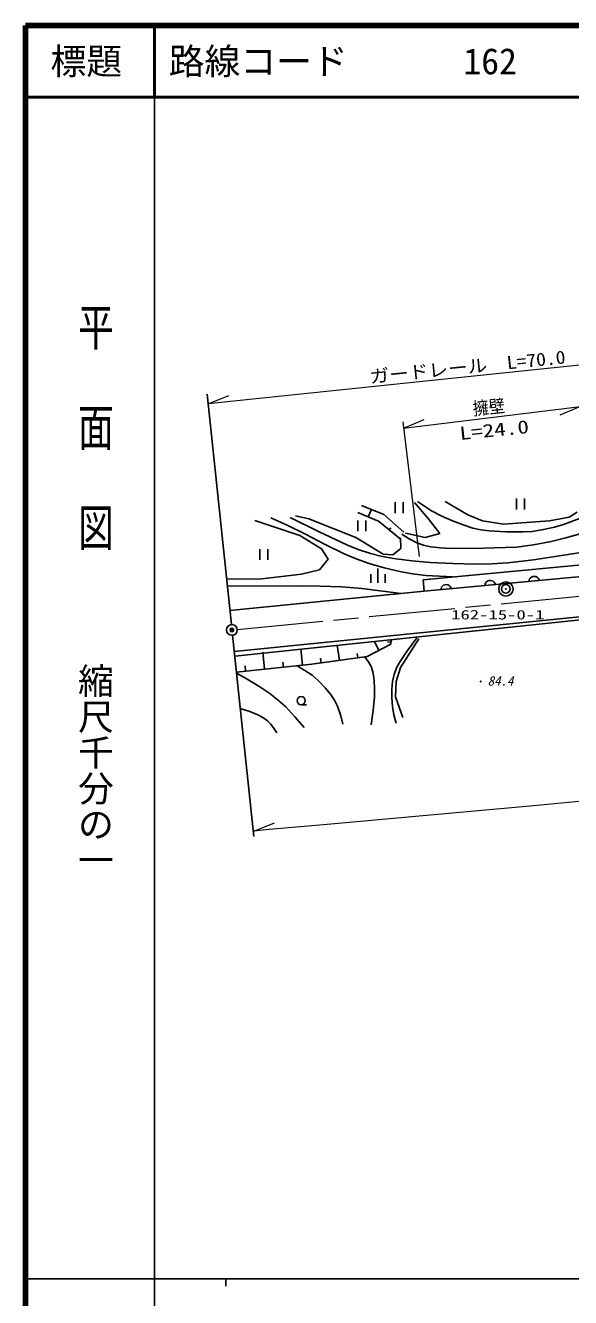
# Model space of a CAD drawing. Units: millimetres, scale not verified. Extents: x 40000 to 680000, y 20000 to 380000.
# Drawn here: x 40000 to 116104, y 202409 to 380000 of the extents above; entities that cross this region are included whole.
import ezdxf
from ezdxf.enums import TextEntityAlignment as Align

# ---------------------------------------------------------------- set-up
doc = ezdxf.new("R2010")
doc.units = ezdxf.units.MM
doc.header["$LTSCALE"] = 1000
doc.header["$PDMODE"] = 32
doc.header["$PDSIZE"] = 500
doc.linetypes.add('CHAIN', pattern=[18.5, 12, -1.5, 3.5, -1.5])
for name, color, linetype, lineweight in [('M-BGD', 7, 'Continuous', 25), ('M-BMK', 2, 'CHAIN', 13), ('M-BMK-OTRS', 5, 'Continuous', 25), ('M-BMK-SRVR', 3, 'Continuous', 25), ('M-STR-HTXT', 7, 'Continuous', 13), ('M-TTL', 2, 'Continuous', 140), ('M-TTL-BAND', 7, 'Continuous', 25), ('M-TTL-LINE', 7, 'Continuous', 50)]:
    doc.layers.add(name, color=color, linetype=linetype, lineweight=lineweight)
doc.layers.add('M-OTRS', color=6, linetype='Continuous')
doc.layers.add('M-TTL-TXT', color=7, linetype='Continuous')
doc.styles.add('@ＭＳ ゴシック', font='')
doc.styles.add('ＭＳ ゴシック', font='')
doc.styles.get('@ＭＳ ゴシック').set_extended_font_data('@MS Gothic')
doc.styles.get('ＭＳ ゴシック').set_extended_font_data('MS Gothic')

msp = doc.modelspace()

# ---------------------------------------------------------------- linework, layer by layer
at = {"layer": 'M-BGD'}
for p, q in [((90014, 311732), (86920, 312998)), ((91598, 313433), (91598, 311933)), ((92738, 311933), (92738, 313433)), ((96238, 311166), (94321, 313422)), ((98607, 313535), (101766, 311674)), ((108536, 313944), (108536, 312444)), ((109676, 312444), (109676, 313944)), ((72041, 310884), (78302, 308797)), ((77681, 311561), (79542, 311110)), ((79542, 311110), (86142, 308515)), ((86395, 310883), (86395, 309383)), ((89311, 310818), (86427, 312014)), ((87535, 309383), (87535, 310883)), ((87869, 311416), (88292, 312437)), ((92265, 308357), (89311, 310818)), ((92827, 309271), (90014, 311732)), ((97874, 309079), (96238, 311166)), ((101766, 311674), (103797, 310828)), ((103797, 310828), (106730, 310376)), ((106730, 310376), (113180, 310828)), ((113180, 310828), (115887, 311335)), ((115887, 311335), (117015, 312069)), ((90788, 309587), (91000, 309842)), ((93080, 309136), (95787, 308515)), ((95787, 308515), (97874, 309079)), ((78302, 308797), (81347, 306936)), ((86142, 308515), (89921, 306203)), ((92403, 306992), (92346, 308459)), ((72722, 306903), (72722, 305403)), ((73862, 305403), (73862, 306903)), ((82250, 305469), (81065, 304003)), ((81347, 306936), (82250, 305469)), ((89921, 306203), (91275, 306090)), ((91275, 306090), (92403, 306992)), ((81065, 304003), (78527, 303382)), ((89209, 304194), (89209, 302194)), ((120077, 304929), (95513, 302618)), ((72999, 302762), (68036, 302705)), ((78527, 303382), (72999, 302762)), ((88209, 303394), (88209, 302194)), ((90209, 303394), (90209, 302194)), ((95513, 302618), (95665, 301011)), ((95665, 301011), (120228, 303321)), ((98556, 301915), (98383, 301839)), ((98795, 301938), (98556, 301915)), ((98980, 301895), (98795, 301938)), ((104172, 301992), (104129, 301807)), ((104248, 302149), (104172, 301992)), ((104383, 302313), (104248, 302149)), ((104524, 302416), (104383, 302313)), ((104697, 302493), (104524, 302416)), ((104936, 302516), (104697, 302493)), ((105121, 302473), (104936, 302516)), ((105279, 302397), (105121, 302473)), ((105442, 302262), (105279, 302397)), ((105546, 302121), (105442, 302262)), ((105622, 301947), (105546, 302121)), ((110313, 302569), (110270, 302384)), ((110388, 302727), (110313, 302569)), ((110524, 302890), (110388, 302727)), ((110665, 302994), (110524, 302890)), ((110838, 303071), (110665, 302994)), ((111077, 303093), (110838, 303071)), ((111262, 303050), (111077, 303093)), ((111420, 302975), (111262, 303050)), ((111583, 302839), (111420, 302975)), ((111687, 302699), (111583, 302839)), ((111763, 302525), (111687, 302699)), ((95665, 301011), (68540, 298337)), ((98031, 301414), (97988, 301229)), ((98107, 301572), (98031, 301414)), ((98242, 301735), (98107, 301572)), ((98383, 301839), (98242, 301735)), ((99138, 301819), (98980, 301895)), ((99301, 301684), (99138, 301819)), ((99405, 301543), (99301, 301684)), ((99482, 301370), (99405, 301543)), ((123872, 298109), (69145, 292609)), ((123911, 297711), (69216, 291932)), ((83841, 291376), (83541, 293483)), ((87694, 291923), (91024, 293610)), ((88748, 293973), (89359, 292767)), ((91047, 293907), (90535, 293946)), ((91024, 293610), (91069, 294203)), ((92356, 290383), (94926, 294355)), ((73374, 290144), (73131, 292488)), ((78664, 290692), (78426, 292994)), ((79987, 290828), (87694, 291923)), ((81271, 291011), (81177, 291678)), ((86410, 291741), (86325, 292338)), ((69448, 289738), (79987, 290828)), ((70728, 289871), (70655, 290580)), ((76019, 290418), (75947, 291115)), ((91772, 288397), (92356, 290383)), ((91655, 286294), (91772, 288397)), ((92706, 283374), (91655, 286294)), ((78496, 285177), (79246, 285177))]:
    msp.add_line(p, q, dxfattribs=at)
for points in [[(117715, 311298), (115275, 310398), (113867, 309974), (112111, 309567), (110724, 309365), (109495, 309285), (107093, 309318), (104748, 309452), (103559, 309597), (102456, 309835), (101125, 310261), (99631, 310854), (98150, 311487), (96678, 312238), (94738, 313561)], [(74256, 311238), (76639, 310195), (79117, 308994), (81760, 307573), (84499, 306216), (86164, 305529), (87981, 304894), (90097, 304292), (92284, 303778), (94053, 303442), (95921, 303202), (99687, 303011)], [(76979, 311303), (80916, 309346), (84977, 307447), (86461, 306844), (88166, 306273), (89617, 305911), (91390, 305589), (93944, 305265), (96534, 305040), (99677, 304864), (102902, 304792), (105102, 304832), (107348, 304978), (110924, 305401), (114570, 305937), (124117, 307468)], [(92546, 308990), (93559, 308337), (94627, 307784), (95570, 307458), (96551, 307234), (97940, 307050), (99340, 306965), (103939, 307020), (108569, 307180), (110948, 307498), (113405, 307937), (115457, 308453), (117757, 309142)], [(68182, 301726), (77942, 301778), (81141, 301741), (84163, 301607), (86954, 301382), (89903, 301039), (92410, 300690)], [(94621, 294531), (93318, 292760), (92212, 291076), (91824, 290310), (91482, 289370), (91257, 288392), (91139, 287362), (91130, 286160), (91227, 284940), (91431, 283757), (91705, 282750), (91757, 282579)], [(88261, 282378), (88554, 284362), (88732, 286277), (88743, 287672), (88641, 288965), (88502, 289763), (88253, 290520), (87891, 291159), (87405, 291802), (87347, 291874)], [(78917, 281974), (77623, 283499), (76334, 284868), (75388, 285732), (74126, 286717), (72603, 287741), (70713, 288869), (69466, 289574)], [(84295, 282445), (84011, 283623), (83568, 284947), (83135, 285792), (82571, 286621), (81825, 287548), (80860, 288565), (80015, 289279), (79027, 289957), (77938, 290616)], [(69976, 284663), (71306, 284237), (72445, 283771), (73158, 283381), (73810, 282908), (74278, 282445), (74747, 281800), (75085, 281235)]]:
    msp.add_lwpolyline(points, dxfattribs=at)
for centre, radius in [((103551, 288418), 50), ((103551, 288418), 30), ((103551, 288418), 10), ((78496, 285747), 570)]:
    msp.add_circle(centre, radius, dxfattribs=at)
at = {"layer": 'M-BMK'}
msp.add_line((69575, 295677), (167812, 305210), dxfattribs=at)
at = {"layer": 'M-BMK-OTRS'}
for p, q in [((68750, 296353), (65351, 328529)), ((68907, 294862), (71872, 266785))]:
    msp.add_line(p, q, dxfattribs=at)
at = {"layer": 'M-BMK-SRVR'}
for centre, radius in [((107071, 301334), 1000), ((107071, 301334), 600), ((107071, 301334), 40), ((68828, 295608), 750), ((68828, 295608), 30)]:
    msp.add_circle(centre, radius, dxfattribs=at)
at = {"layer": 'M-OTRS'}
msp.add_point((68828, 295608), dxfattribs=at)
at = {"layer": 'M-STR-HTXT'}
for p, q in [((135178, 334452), (65522, 327186)), ((65522, 327186), (68418, 328332)), ((92792, 323781), (117494, 326793)), ((117494, 326793), (114618, 325596)), ((92683, 324679), (94979, 305854)), ((92792, 323781), (95670, 324976)), ((71885, 267511), (74780, 268663)), ((74042, 267740), (71885, 267511))]:
    msp.add_line(p, q, dxfattribs=at)
msp.add_lwpolyline([(182943, 276677), (181816, 277131), (180666, 277453), (180012, 277527), (179009, 277514), (169455, 276594), (159720, 275645), (149977, 274710), (140227, 273787), (130470, 272876), (120708, 271973), (110942, 271078), (101172, 270189), (91400, 269305), (81626, 268423), (74042, 267740)], dxfattribs=at)
at = {"layer": 'M-TTL'}
for p, q in [((40000, 380000), (40000, 20000)), ((680000, 380000), (40000, 380000))]:
    msp.add_line(p, q, dxfattribs=at)
at = {"layer": 'M-TTL-BAND'}
for p, q in [((58000, 370000), (58000, 20000)), ((40000, 205000), (579000, 205000)), ((68000, 205000), (68000, 204000))]:
    msp.add_line(p, q, dxfattribs=at)
at = {"layer": 'M-TTL-LINE'}
for p, q in [((58000, 380000), (58000, 370000)), ((40000, 370000), (680000, 370000))]:
    msp.add_line(p, q, dxfattribs=at)

# ---------------------------------------------------------------- texts
at = {"layer": 'M-BGD', "style": 'ＭＳ ゴシック', "oblique": 15}
msp.add_text('84.4', height=1320, dxfattribs=at).set_placement((104523, 287438), align=Align.BOTTOM_LEFT)
at = {"layer": 'M-BMK-SRVR', "style": 'ＭＳ ゴシック', "width": 1.45}
msp.add_text('162-15-0-1', height=1320, dxfattribs=at).set_placement((99435, 296678), align=Align.BOTTOM_LEFT)
at = {"layer": 'M-STR-HTXT', "style": 'ＭＳ ゴシック'}
for s, width, p in [('ガードレール\u3000L=70.0', 1.1, (88194, 329495)), ('擁壁', 0.9, (102602, 325029)), ('L=24.0', 1.3, (100750, 321582))]:
    msp.add_text(s, height=1833, rotation=5.8, dxfattribs=dict(at, width=width)).set_placement(p, align=Align.BOTTOM_LEFT)
at = {"layer": 'M-TTL-BAND', "style": '@ＭＳ ゴシック', "width": 1.4}
msp.add_text('平  面  図', height=3666, rotation=270, dxfattribs=at).set_placement((49777, 306475), align=Align.MIDDLE_RIGHT)
at = {"layer": 'M-TTL-BAND', "style": '@ＭＳ ゴシック'}
msp.add_text('縮尺千分の一', height=3666, rotation=270, dxfattribs=at).set_placement((49777, 261030), align=Align.MIDDLE_RIGHT)
at = {"layer": 'M-TTL-TXT', "style": 'ＭＳ ゴシック'}
msp.add_text('標題', height=3666, dxfattribs=at).set_placement((48500, 375000), align=Align.MIDDLE_CENTER)
for s, p in [('路線コード', (60000, 375000)), ('162', (101142, 375000)), ('162', (101142, 375000))]:
    msp.add_text(s, height=3666, dxfattribs=at).set_placement(p, align=Align.MIDDLE_LEFT)

doc.saveas('drawing.dxf')
